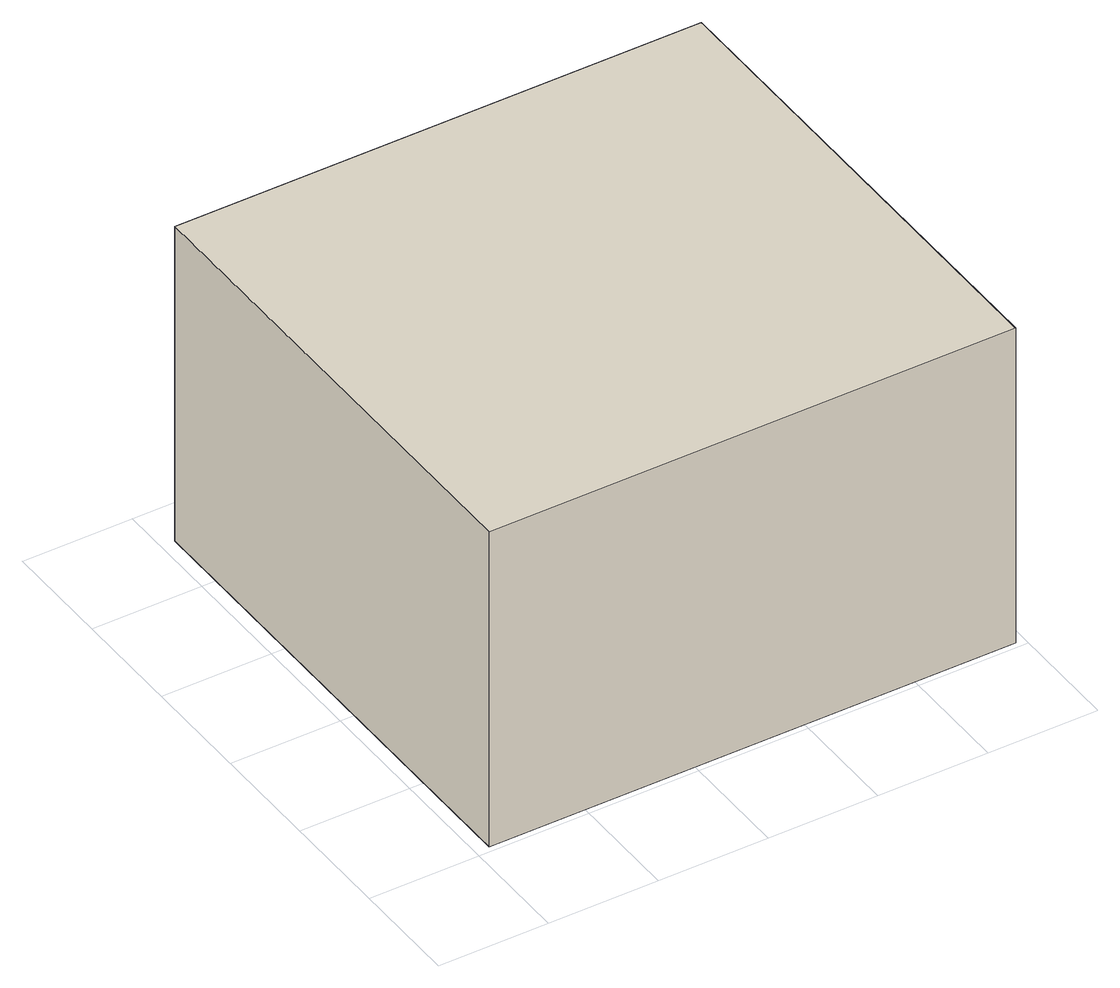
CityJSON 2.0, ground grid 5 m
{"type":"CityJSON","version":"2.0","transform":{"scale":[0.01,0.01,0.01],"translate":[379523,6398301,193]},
"CityObjects":{
"building1":{"type":"Building","attributes":{"measuredHeight":208.39},"geometry":[{"type":"Solid","lod":"1","boundaries":[[[[0,1,2,3]],[[0,3,4,5]],[[3,2,6,4]],[[2,1,7,6]],[[1,0,5,7]],[[5,4,6,7]]]]}]}
},
"vertices":[
[64,28,5],[64,2295,5],[2460,2295,5],[2460,28,5],[2460,28,1539],[64,28,1539],[2460,2295,1539],[64,2295,1539]
]}
